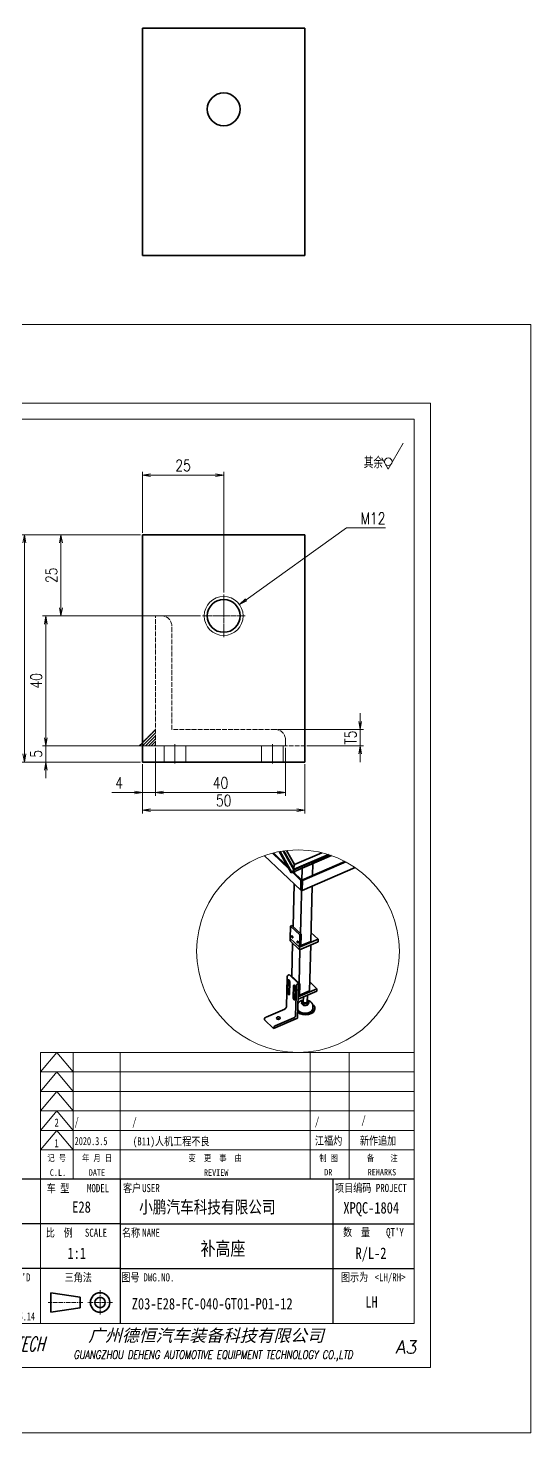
# Model space of a CAD drawing. Header units: millimetres. Extents: x 1333 to 106363, y -60675 to -5704.
# Drawn here: x 11567.3 to 11722, y -60521.2 to -60088.6 of the extents above; entities that cross this region are included whole.
import ezdxf
from ezdxf.enums import TextEntityAlignment as Align

# ---------------------------------------------------------------- set-up
doc = ezdxf.new("R2010")
doc.units = ezdxf.units.MM
doc.header["$LTSCALE"] = 0.5
for name, pattern in [('AM_ISO02W050x2', [3.75, 3, -0.75]), ('AM_ISO08W050x2', [9, 6, -0.75, 1.5, -0.75]), ('CENTER', [2, 1.25, -0.25, 0.25, -0.25]), ('DOT2', [0.125, 0, -0.125])]:
    doc.linetypes.add(name, pattern=pattern)
for name, color, linetype, lineweight in [('中心线', 2, 'AM_ISO08W050x2', 18), ('图框', 7, 'Continuous', 18), ('标注线', 3, 'Continuous', 18), ('粗实线', 7, 'Continuous', 35), ('虚线', 1, 'AM_ISO02W050x2', 18)]:
    doc.layers.add(name, color=color, linetype=linetype, lineweight=lineweight)
for name, color, linetype in [('图号', 7, 'Continuous'), ('图名', 7, 'Continuous'), ('图框文字', 7, 'Continuous'), ('数量', 7, 'Continuous'), ('车型', 7, 'Continuous')]:
    doc.layers.add(name, color=color, linetype=linetype)
doc.layers.add('打印', color=7, linetype='Continuous', lineweight=15, plot=False)
doc.layers.add('打印-禁用', color=7, linetype='Continuous', lineweight=15, plot=False)
doc.styles.add('DIM', font='romans.shx', dxfattribs={"width": 0.8, "bigfont": 'bigfont.shx'})
doc.styles.add('STYLE1', font='')
doc.styles.add('国标', font='simfang.ttf', dxfattribs={"width": 0.8})
doc.styles.add('机械长仿宋', font='gbenor.shx', dxfattribs={"height": 1, "bigfont": 'gbcbig.shx'})
doc.styles.add('标题字', font='romand.shx', dxfattribs={"oblique": 10, "bigfont": 'bigfont.shx'})
doc.styles.get('STYLE1').set_extended_font_data('SimSun')
doc.dimstyles.new('DEH 1-1$0', dxfattribs={"dimtxt": 3.5, "dimasz": 2.5, "dimexe": 1, "dimexo": 0.625, "dimgap": 1.2, "dimtad": 1, "dimzin": 9, "dimdsep": 46, "dimtxsty": 'DIM', "dimblk": 'OPEN', "dimcen": 0, "dimclrd": 8, "dimclre": 8, "dimclrt": 2, "dimazin": 2, "dimtfac": 0.5, "dimtmove": 0, "dimatfit": 3, "dimldrblk": 'OPEN', "dimfxl": 1, "dimtolj": 2, "dimlwd": 18, "dimlwe": 18, "dimarcsym": 0})
doc.dimstyles.new('DEH 1-1$3', dxfattribs={"dimtxt": 3.5, "dimasz": 2.5, "dimexe": 1, "dimexo": 0.625, "dimgap": 1.2, "dimtad": 1, "dimtoh": 1, "dimdsep": 46, "dimtxsty": 'DIM', "dimblk": 'OPEN', "dimcen": 0, "dimclrd": 8, "dimclre": 8, "dimclrt": 2, "dimazin": 2, "dimtfac": 0.5, "dimtofl": 0, "dimtmove": 0, "dimatfit": 3, "dimldrblk": 'OPEN', "dimfxl": 1, "dimtolj": 2, "dimlwd": 18, "dimlwe": 18, "dimarcsym": 0})

# ---------------------------------------------------------------- blocks, each defined once
blk = doc.blocks.new('GZDEH零件A3图框V01版')
at = {"layer": '中心线', "color": 1, "linetype": 'CENTER', "lineweight": 5, "ltscale": 2}
for p, q in [((3175.82, -1822.66), (3175.82, -1830.26)), ((3170.49, -1826.46), (3159.89, -1826.46)), ((3179.62, -1826.46), (3172.02, -1826.46))]:
    blk.add_line(p, q, dxfattribs=at)
at = {"layer": '图框', "linetype": 'Continuous'}
for p, q in [((3272.49, -1554.46), (2882.49, -1554.46)), ((3272.49, -1832.96), (3272.49, -1554.46)), ((3157.49, -1749.46), (3272.49, -1749.46)), ((3157.49, -1832.96), (3157.49, -1749.46)), ((2882.49, -1832.96), (3272.49, -1832.96))]:
    blk.add_line(p, q, dxfattribs=at)
at = {"layer": '图框', "color": 9}
for p, q in [((3157.49, -1755.46), (3162.49, -1749.46)), ((3162.49, -1749.46), (3167.49, -1755.46)), ((3167.49, -1788.46), (3167.49, -1749.46)), ((3240.49, -1788.46), (3240.49, -1749.46)), ((3252.49, -1749.46), (3252.49, -1788.46)), ((3157.49, -1755.46), (3272.49, -1755.46)), ((3157.49, -1761.46), (3162.49, -1755.46)), ((3162.49, -1755.46), (3167.49, -1761.46)), ((3157.49, -1761.46), (3272.49, -1761.46)), ((3157.49, -1767.46), (3162.49, -1761.46)), ((3162.49, -1761.46), (3167.49, -1767.46)), ((3157.49, -1767.46), (3272.49, -1767.46)), ((3157.49, -1773.46), (3162.49, -1767.46)), ((3162.49, -1767.46), (3167.49, -1773.46)), ((3157.49, -1773.46), (3272.49, -1773.46)), ((3157.49, -1779.46), (3162.49, -1773.46)), ((3162.49, -1773.46), (3167.49, -1779.46)), ((3157.49, -1779.46), (3272.49, -1779.46))]:
    blk.add_line(p, q, dxfattribs=at)
at = {"layer": '图框', "color": 9, "linetype": 'Continuous'}
blk.add_line((3181.99, -1749.46), (3181.99, -1832.96), dxfattribs=at)
at = {"layer": '图框', "color": 2, "linetype": 'ByBlock', "lineweight": 35}
for p, q in [((3169.69, -1824.86), (3160.69, -1823.46)), ((3160.69, -1829.46), (3160.69, -1823.46)), ((3169.69, -1824.86), (3169.69, -1828.06)), ((3169.69, -1828.06), (3160.69, -1829.46))]:
    blk.add_line(p, q, dxfattribs=at)
for radius in [3, 1.6]:
    blk.add_circle((3175.82, -1826.46), radius, dxfattribs=at)
at = {"layer": '图框文字', "color": 7}
blk.add_line((3272.49, -1788.46), (3092.49, -1788.46), dxfattribs=at)
at = {"layer": '图框文字', "color": 9}
for p, q in [((3272.49, -1788.46), (3092.49, -1788.46)), ((3181.99, -1788.46), (3181.99, -1832.96)), ((3247.49, -1788.46), (3247.49, -1832.96)), ((3181.99, -1802.21), (3092.49, -1802.21)), ((3181.99, -1802.21), (3272.49, -1802.21)), ((3181.99, -1815.96), (3092.49, -1815.96)), ((3181.99, -1815.96), (3272.49, -1815.96))]:
    blk.add_line(p, q, dxfattribs=at)
at = {"layer": '打印-禁用', "linetype": 'Continuous'}
for p, q in [((3277.49, -1549.46), (2857.49, -1549.46)), ((3277.49, -1846.46), (3277.49, -1549.46)), ((2857.49, -1846.46), (3277.49, -1846.46))]:
    blk.add_line(p, q, dxfattribs=at)
at = {"layer": '图框', "color": 9, "style": '国标', "width": 0.8}
for s, p in [('记 号', (3162.47, -1782.94)), ('年 月 日', (3174.9, -1782.98)), ('变  更  事  由', (3211.24, -1782.93)), ('C.L.', (3162.86, -1787.45)), ('DATE', (3174.85, -1787.42)), ('REVIEW', (3211.55, -1787.45))]:
    blk.add_text(s, height=2, dxfattribs=at).set_placement(p, align=Align.CENTER)
for s, p in [('制 图', (3246.15, -1781.95)), ('备    注', (3262.68, -1781.92)), ('DR', (3246.06, -1786.34)), ('REMARKS', (3262.57, -1786.32))]:
    blk.add_text(s, height=2, dxfattribs=at).set_placement(p, align=Align.MIDDLE)
at = {"layer": '图框文字', "color": 9, "style": '国标', "width": 0.8}
for s, p in [('车 型', (3162.87, -1791.2)), ('MODEL', (3175.2, -1791.24))]:
    blk.add_text(s, height=2.5, dxfattribs=at).set_placement(p, align=Align.MIDDLE)
for s, p in [('客户', (3185.68, -1792.46)), ('USER', (3191.46, -1792.46))]:
    blk.add_text(s, height=2.5, dxfattribs=at).set_placement(p, align=Align.CENTER)
for s, p in [('项目编码 PROJECT', (3248.13, -1792.43)), ('比  例\u3000', (3159.1, -1806.21)), ('SCALE', (3171.15, -1806.21)), ('名称\u3000', (3182.54, -1806.21)), ('NAME', (3188.8, -1806.21)), ('数  量', (3250.61, -1806.05)), ("QT'Y ", (3263.86, -1806.05)), ("CHK'D", (3147.58, -1819.96)), ('三角法', (3164.9, -1819.96)), ('图号', (3182.36, -1819.96)), ('DWG.NO.', (3189.16, -1819.96)), ('图示为', (3249.94, -1819.93)), ('<LH/RH>', (3260.31, -1819.93))]:
    blk.add_text(s, height=2.5, dxfattribs=at).set_placement(p)
at = {"layer": '图框文字', "color": 7, "lineweight": -3, "style": 'STYLE1', "oblique": 15}
blk.add_text('广州德恒汽车装备科技有限公司', height=3.8, dxfattribs=at).set_placement((3172.16, -1838.51))
at = {"layer": '图框文字', "color": 7, "style": '标题字'}
for s, height, oblique, width, p in [('DEH-TECH', 4.4, 15, 0.6, (3149.16, -1839.21)), ('GUANGZHOU DEHENG AUTOMOTIVE EQUIPMENT TECHNOLOGY CO.,LTD ', 2.5, 10, 0.75, (3211.26, -1842.9))]:
    blk.add_text(s, height=height, dxfattribs=dict(at, oblique=oblique, width=width)).set_placement(p, align=Align.MIDDLE)
at = {"layer": '图框文字', "color": 7, "style": '标题字', "oblique": 10}
blk.add_text('A3', height=4, dxfattribs=at).set_placement((3269.91, -1840.2), align=Align.MIDDLE)
blk = doc.blocks.new('DEH A3')
at = {"layer": '图框'}
blk.add_blockref('GZDEH零件A3图框V01版', (-2857.49, 1846.46), dxfattribs=at)
blk = doc.blocks.new('FINISHER_NON')
at = {"layer": '标注线'}
for p, q in [((0, 0), (4.62, 8)), ((-2.02, 3.5), (0, 0))]:
    blk.add_line(p, q, dxfattribs=at)
blk.add_circle((0, 2.33), 1.17, dxfattribs=at)
blk = doc.blocks.new('其余不去材料')
at = {"layer": '标注线'}
blk.add_blockref('FINISHER_NON', (0, 0), dxfattribs=at)
at = {"layer": '标注线', "color": 7, "linetype": 'DOT2', "style": '机械长仿宋'}
blk.add_text('其余', height=3.5, dxfattribs=at).set_placement((-7.56, 0.3))
blk = doc.blocks.new('_Open')
at = {"color": 0, "linetype": 'ByBlock', "lineweight": -2}
for p, q in [((-1, 0.17), (0, 0)), ((-1, -0.17), (0, 0)), ((0, 0), (-1, 0))]:
    blk.add_line(p, q, dxfattribs=at)
blk = doc.blocks.new('*D226')
at = {"layer": 'Defpoints', "color": 0, "transparency": 16777216}
for p in [(11602.49, -60244.58), (11566.13, -60314.58), (11602.49, -60314.58)]:
    blk.add_point(p, dxfattribs=at)
at = {"layer": '标注线', "color": 8, "lineweight": 18, "transparency": 16777216}
for p, q in [((11601.86, -60244.58), (11565.13, -60244.58)), ((11566.13, -60247.08), (11566.13, -60312.08)), ((11601.86, -60314.58), (11565.13, -60314.58))]:
    blk.add_line(p, q, dxfattribs=at)
at = {"layer": '标注线', "color": 8, "lineweight": 18, "transparency": 16777216, "xscale": 2.5, "yscale": 2.5, "zscale": 2.5}
for p, rotation in [((11566.13, -60244.58), 90), ((11566.13, -60314.58), 270)]:
    blk.add_blockref('_Open', p, dxfattribs=dict(at, rotation=rotation))
at = {"layer": '标注线', "color": 2, "transparency": 16777216, "insert": (11563.18, -60279.58), "char_height": 3.5, "attachment_point": 5, "rotation": 90, "style": 'DIM'}
blk.add_mtext('\\A2;70', dxfattribs=at)
blk = doc.blocks.new('*D227')
at = {"layer": 'Defpoints', "color": 0, "transparency": 16777216}
for p in [(11602.49, -60314.58), (11652.49, -60314.58), (11602.49, -60329.39)]:
    blk.add_point(p, dxfattribs=at)
at = {"layer": '标注线', "color": 8, "lineweight": 18, "transparency": 16777216}
for p, q in [((11602.49, -60315.21), (11602.49, -60330.39)), ((11652.49, -60315.21), (11652.49, -60330.39)), ((11649.99, -60329.39), (11604.99, -60329.39))]:
    blk.add_line(p, q, dxfattribs=at)
at = {"layer": '标注线', "color": 8, "lineweight": 18, "transparency": 16777216, "xscale": 2.5, "yscale": 2.5, "zscale": 2.5, "rotation": 180}
blk.add_blockref('_Open', (11602.49, -60329.39), dxfattribs=at)
at = {"layer": '标注线', "color": 8, "lineweight": 18, "transparency": 16777216, "xscale": 2.5, "yscale": 2.5, "zscale": 2.5}
blk.add_blockref('_Open', (11652.49, -60329.39), dxfattribs=at)
at = {"layer": '标注线', "color": 2, "transparency": 16777216, "insert": (11627.49, -60326.44), "char_height": 3.5, "attachment_point": 5, "style": 'DIM'}
blk.add_mtext('\\A2;50', dxfattribs=at)
blk = doc.blocks.new('*D230')
at = {"layer": 'Defpoints', "color": 0, "transparency": 16777216}
for p in [(11606.49, -60269.58), (11572.75, -60309.58), (11602.49, -60309.58)]:
    blk.add_point(p, dxfattribs=at)
at = {"layer": '标注线', "color": 8, "lineweight": 18, "transparency": 16777216}
for p, q in [((11605.86, -60269.58), (11571.75, -60269.58)), ((11572.75, -60272.08), (11572.75, -60307.08)), ((11601.86, -60309.58), (11571.75, -60309.58))]:
    blk.add_line(p, q, dxfattribs=at)
at = {"layer": '标注线', "color": 8, "lineweight": 18, "transparency": 16777216, "xscale": 2.5, "yscale": 2.5, "zscale": 2.5}
for p, rotation in [((11572.75, -60269.58), 90), ((11572.75, -60309.58), 270)]:
    blk.add_blockref('_Open', p, dxfattribs=dict(at, rotation=rotation))
at = {"layer": '标注线', "color": 2, "transparency": 16777216, "insert": (11569.8, -60289.58), "char_height": 3.5, "attachment_point": 5, "rotation": 90, "style": 'DIM'}
blk.add_mtext('\\A2;40', dxfattribs=at)
blk = doc.blocks.new('*D231')
at = {"layer": 'Defpoints', "color": 0, "transparency": 16777216}
for p in [(11606.49, -60309.58), (11646.49, -60309.58), (11606.49, -60323.97)]:
    blk.add_point(p, dxfattribs=at)
at = {"layer": '标注线', "color": 8, "lineweight": 18, "transparency": 16777216}
for p, q in [((11606.49, -60310.21), (11606.49, -60324.97)), ((11646.49, -60310.21), (11646.49, -60324.97)), ((11643.99, -60323.97), (11608.99, -60323.97))]:
    blk.add_line(p, q, dxfattribs=at)
at = {"layer": '标注线', "color": 8, "lineweight": 18, "transparency": 16777216, "xscale": 2.5, "yscale": 2.5, "zscale": 2.5, "rotation": 180}
blk.add_blockref('_Open', (11606.49, -60323.97), dxfattribs=at)
at = {"layer": '标注线', "color": 8, "lineweight": 18, "transparency": 16777216, "xscale": 2.5, "yscale": 2.5, "zscale": 2.5}
blk.add_blockref('_Open', (11646.49, -60323.97), dxfattribs=at)
at = {"layer": '标注线', "color": 2, "transparency": 16777216, "insert": (11626.49, -60321.02), "char_height": 3.5, "attachment_point": 5, "style": 'DIM'}
blk.add_mtext('\\A2;40', dxfattribs=at)
blk = doc.blocks.new('*D232')
at = {"layer": 'Defpoints', "color": 0, "transparency": 16777216}
for p in [(11606.49, -60309.58), (11602.49, -60314.58), (11602.49, -60323.98)]:
    blk.add_point(p, dxfattribs=at)
at = {"layer": '标注线', "color": 8, "lineweight": 18, "transparency": 16777216}
for p, q in [((11606.49, -60310.21), (11606.49, -60324.98)), ((11602.49, -60315.21), (11602.49, -60324.98)), ((11599.99, -60323.98), (11593.09, -60323.98)), ((11606.49, -60323.98), (11602.49, -60323.98)), ((11608.99, -60323.98), (11611.49, -60323.98))]:
    blk.add_line(p, q, dxfattribs=at)
at = {"layer": '标注线', "color": 8, "lineweight": 18, "transparency": 16777216, "xscale": 2.5, "yscale": 2.5, "zscale": 2.5}
blk.add_blockref('_Open', (11602.49, -60323.98), dxfattribs=at)
at = {"layer": '标注线', "color": 8, "lineweight": 18, "transparency": 16777216, "xscale": 2.5, "yscale": 2.5, "zscale": 2.5, "rotation": 180}
blk.add_blockref('_Open', (11606.49, -60323.98), dxfattribs=at)
at = {"layer": '标注线', "color": 2, "transparency": 16777216, "insert": (11595.29, -60321.03), "char_height": 3.5, "attachment_point": 5, "style": 'DIM'}
blk.add_mtext('\\A2;4', dxfattribs=at)
blk = doc.blocks.new('*D233')
at = {"layer": 'Defpoints', "color": 0, "transparency": 16777216}
for p in [(11572.75, -60309.58), (11602.49, -60309.58), (11602.49, -60314.58)]:
    blk.add_point(p, dxfattribs=at)
at = {"layer": '标注线', "color": 8, "lineweight": 18, "transparency": 16777216}
for p, q in [((11572.75, -60307.08), (11572.75, -60304.58)), ((11601.86, -60309.58), (11571.75, -60309.58)), ((11572.75, -60314.58), (11572.75, -60309.58)), ((11601.86, -60314.58), (11571.75, -60314.58)), ((11572.75, -60317.08), (11572.75, -60319.58))]:
    blk.add_line(p, q, dxfattribs=at)
at = {"layer": '标注线', "color": 8, "lineweight": 18, "transparency": 16777216, "xscale": 2.5, "yscale": 2.5, "zscale": 2.5}
for p, rotation in [((11572.75, -60309.58), 270), ((11572.75, -60314.58), 90)]:
    blk.add_blockref('_Open', p, dxfattribs=dict(at, rotation=rotation))
at = {"layer": '标注线', "color": 2, "transparency": 16777216, "insert": (11569.8, -60312.08), "char_height": 3.5, "attachment_point": 5, "rotation": 90, "style": 'DIM'}
blk.add_mtext('\\A2;5', dxfattribs=at)
blk = doc.blocks.new('*D234')
at = {"layer": 'Defpoints', "color": 0, "transparency": 16777216}
for p in [(11643.49, -60304.58), (11652.49, -60309.58), (11669.52, -60309.58)]:
    blk.add_point(p, dxfattribs=at)
at = {"layer": '标注线', "color": 8, "lineweight": 18, "transparency": 16777216}
for p, q in [((11669.52, -60302.08), (11669.52, -60299.58)), ((11644.11, -60304.58), (11670.52, -60304.58)), ((11669.52, -60304.58), (11669.52, -60309.58)), ((11653.11, -60309.58), (11670.52, -60309.58)), ((11669.52, -60312.08), (11669.52, -60314.58))]:
    blk.add_line(p, q, dxfattribs=at)
at = {"layer": '标注线', "color": 8, "lineweight": 18, "transparency": 16777216, "xscale": 2.5, "yscale": 2.5, "zscale": 2.5}
for p, rotation in [((11669.52, -60304.58), 270), ((11669.52, -60309.58), 90)]:
    blk.add_blockref('_Open', p, dxfattribs=dict(at, rotation=rotation))
at = {"layer": '标注线', "color": 2, "transparency": 16777216, "insert": (11666.57, -60307.08), "char_height": 3.5, "attachment_point": 5, "rotation": 90, "style": 'DIM'}
blk.add_mtext('\\A2;{\\Fromans,bigfont|c134;T}5', dxfattribs=at)
blk = doc.blocks.new('*D235')
at = {"layer": 'Defpoints', "color": 0, "transparency": 16777216}
for p in [(11602.49, -60226.21), (11602.49, -60244.58), (11627.49, -60263.01)]:
    blk.add_point(p, dxfattribs=at)
at = {"layer": '标注线', "color": 8, "lineweight": 18, "transparency": 16777216}
for p, q in [((11602.49, -60243.96), (11602.49, -60225.21)), ((11624.99, -60226.21), (11604.99, -60226.21)), ((11627.49, -60262.39), (11627.49, -60225.21))]:
    blk.add_line(p, q, dxfattribs=at)
at = {"layer": '标注线', "color": 8, "lineweight": 18, "transparency": 16777216, "xscale": 2.5, "yscale": 2.5, "zscale": 2.5, "rotation": 180}
blk.add_blockref('_Open', (11602.49, -60226.21), dxfattribs=at)
at = {"layer": '标注线', "color": 8, "lineweight": 18, "transparency": 16777216, "xscale": 2.5, "yscale": 2.5, "zscale": 2.5}
blk.add_blockref('_Open', (11627.49, -60226.21), dxfattribs=at)
at = {"layer": '标注线', "color": 2, "transparency": 16777216, "insert": (11614.99, -60223.26), "char_height": 3.5, "attachment_point": 5, "style": 'DIM'}
blk.add_mtext('\\A2;25', dxfattribs=at)
blk = doc.blocks.new('*D236')
at = {"layer": 'Defpoints', "color": 0, "transparency": 16777216}
for p in [(11577.41, -60244.58), (11602.49, -60244.58), (11620.92, -60269.58)]:
    blk.add_point(p, dxfattribs=at)
at = {"layer": '标注线', "color": 8, "lineweight": 18, "transparency": 16777216}
for p, q in [((11601.86, -60244.58), (11576.41, -60244.58)), ((11577.41, -60267.08), (11577.41, -60247.08)), ((11620.3, -60269.58), (11576.41, -60269.58))]:
    blk.add_line(p, q, dxfattribs=at)
at = {"layer": '标注线', "color": 8, "lineweight": 18, "transparency": 16777216, "xscale": 2.5, "yscale": 2.5, "zscale": 2.5}
for p, rotation in [((11577.41, -60244.58), 90), ((11577.41, -60269.58), 270)]:
    blk.add_blockref('_Open', p, dxfattribs=dict(at, rotation=rotation))
at = {"layer": '标注线', "color": 2, "transparency": 16777216, "insert": (11574.46, -60257.08), "char_height": 3.5, "attachment_point": 5, "rotation": 90, "style": 'DIM'}
blk.add_mtext('\\A2;25', dxfattribs=at)
blk = doc.blocks.new('*D237')
at = {"layer": 'Defpoints', "color": 0, "transparency": 16777216}
for p in [(11632.37, -60266.09), (11622.61, -60273.08)]:
    blk.add_point(p, dxfattribs=at)
at = {"layer": '标注线', "color": 8, "lineweight": 18, "transparency": 16777216}
for p, q in [((11665.32, -60242.48), (11634.4, -60264.63)), ((11677.26, -60242.48), (11665.32, -60242.48))]:
    blk.add_line(p, q, dxfattribs=at)
at = {"layer": '标注线', "color": 8, "lineweight": 18, "transparency": 16777216, "xscale": 2.5, "yscale": 2.5, "zscale": 2.5, "rotation": 215.616572583842}
blk.add_blockref('_Open', (11632.37, -60266.09), dxfattribs=at)
at = {"layer": '标注线', "color": 2, "transparency": 16777216, "insert": (11673.46, -60239.53), "char_height": 3.5, "attachment_point": 5, "style": 'DIM'}
blk.add_mtext('\\A2;M12', dxfattribs=at)
blk = doc.blocks.new('WELDING_5_H')
at = {"layer": '虚线'}
h = blk.add_hatch(dxfattribs=at)
h.set_pattern_fill('ANSI31', color=256, scale=0.2, angle=90, style=0)
h.paths.add_polyline_path([(0, 5), (0, 0), (5, 0)])
for q in [(0, 5), (5, 0)]:
    blk.add_line((0, 0), q, dxfattribs=at)
blk.add_lwpolyline([(0, 5), (5, 0)], dxfattribs=at)
blk = doc.blocks.new('A$C756E5091')
at = {"layer": '标注线'}
blk.add_circle((0, 38.99), 38.99, dxfattribs=at)
at = {"layer": '粗实线', "color": 7, "lineweight": 35}
for p, q in [((1.04, 62.45), (-12.96, 75.77)), ((-9.85, 76.72), (-3.47, 70.65)), ((-9.49, 76.81), (-4, 71.58)), ((-2.62, 69.16), (-7.24, 77.31)), ((-2.31, 69.31), (-6.88, 77.37)), ((-1.55, 70.27), (-5.69, 77.57)), ((-1.49, 70.53), (-5.49, 77.6)), ((-1.4, 72.36), (-4.44, 77.73)), ((-2.3, 69.3), (12.84, 75.81)), ((-1.56, 70.27), (11.99, 76.1)), ((-1.49, 70.53), (11.68, 76.2)), ((-1.4, 72.36), (9.15, 76.9)), ((0.92, 45.78), (1.57, 70.96)), ((18.08, 73.54), (1.46, 66.39)), ((1.57, 62.37), (22.02, 71.17)), ((18.38, 73.38), (1.67, 66.19)), ((5.57, 68.16), (5.69, 72.73)), ((-2.12, 69.37), (1.14, 66.26)), ((-1.81, 69.5), (1.45, 66.4)), ((1.04, 62.45), (1.14, 66.26)), ((1.35, 62.58), (1.45, 66.4)), ((1.36, 62.57), (1.46, 66.39)), ((1.57, 62.37), (1.67, 66.19)), ((-1.92, 48.48), (-1.49, 64.86)), ((4.91, 42.78), (5.46, 64.05)), ((-2.34, 48.89), (1.2, 45.51)), ((-2.86, 48.66), (-2.98, 43.89)), ((0.57, 40.52), (-2.98, 43.89)), ((0.57, 40.52), (-2.98, 43.89)), ((-2.86, 48.66), (0.69, 45.29)), ((0.57, 40.52), (0.69, 45.29)), ((0.57, 40.52), (7.77, 43.62)), ((1.08, 40.74), (1.2, 45.51)), ((5, 46.25), (7.77, 43.62)), ((0.54, 39.56), (-3.01, 42.94)), ((-2.41, 29.39), (-2.08, 42.06)), ((0.43, 26.69), (0.76, 39.66)), ((0.54, 39.56), (7.74, 42.66)), ((1.09, 41.13), (4.91, 42.78)), ((4.42, 23.69), (4.88, 41.43)), ((-4.18, 29.03), (-4.48, 17.58)), ((-3.94, 23.03), (-3.81, 27.8)), ((-3.34, 29.96), (0.21, 26.58)), ((-3.17, 27.2), (-3.3, 22.42)), ((-2.84, 29.8), (0.71, 26.42)), ((4.51, 27.16), (7.27, 24.53)), ((-1.81, 21.01), (-1.68, 25.78)), ((-1.04, 25.17), (-1.17, 20.4)), ((-0.63, 25.66), (-0.93, 14.21)), ((-0.14, 13.22), (0.21, 26.58)), ((0.05, 20.48), (7.25, 23.58)), ((0.07, 21.43), (0.2, 26.2)), ((0.07, 21.43), (7.27, 24.53)), ((0.59, 21.65), (0.71, 26.42)), ((0.6, 22.05), (4.42, 23.69)), ((-12.31, 13.65), (-5.11, 16.74)), ((-12.95, 12.62), (-9.4, 9.24)), ((-0.14, 13.22), (-9.4, 9.24)), ((-8.76, 10.27), (-1.56, 13.37))]:
    blk.add_line(p, q, dxfattribs=at)
at = {"layer": '粗实线', "color": 7, "lineweight": 35, "ltscale": 0.251391}
blk.add_line((-1.77, 71.04), (-1.43, 72.24), dxfattribs=at)
at = {"layer": '粗实线', "color": 7, "lineweight": 35, "ltscale": 0.256474}
blk.add_line((-1.41, 72.25), (-1.76, 71.02), dxfattribs=at)
at = {"layer": '粗实线', "color": 7, "lineweight": 35, "ltscale": 0.031278}
for p, q in [((-1.56, 70.27), (-1.52, 70.42)), ((-1.55, 70.27), (-1.5, 70.42))]:
    blk.add_line(p, q, dxfattribs=at)
at = {"layer": '粗实线', "color": 7, "lineweight": 35, "ltscale": 0.000525381}
for p, q in [((-1.5, 70.42), (-1.5, 70.42)), ((-1.41, 72.25), (-1.41, 72.25))]:
    blk.add_line(p, q, dxfattribs=at)
at = {"layer": '粗实线', "color": 7, "lineweight": 35, "ltscale": 0.075529}
blk.add_line((-2.62, 69.16), (-2.39, 69.46), dxfattribs=at)
at = {"layer": '粗实线', "color": 7, "lineweight": 35, "ltscale": 0.067029}
blk.add_line((-2.62, 69.16), (-2.32, 69.29), dxfattribs=at)
at = {"layer": '粗实线', "color": 7, "lineweight": 35, "ltscale": 0.246716}
for p, q in [((-1.56, 70.27), (-2.32, 69.29)), ((-2.3, 69.29), (-1.55, 70.27))]:
    blk.add_line(p, q, dxfattribs=at)
at = {"layer": '粗实线', "color": 7, "lineweight": 35, "ltscale": 0.005083}
blk.add_line((-2.32, 69.29), (-2.31, 69.31), dxfattribs=at)
at = {"layer": '粗实线', "color": 7, "lineweight": 35, "ltscale": 0.00364}
blk.add_line((-2.32, 69.29), (-2.3, 69.3), dxfattribs=at)
at = {"layer": '粗实线', "color": 7, "lineweight": 35, "ltscale": 0.000381535}
blk.add_line((-2.3, 69.29), (-2.3, 69.3), dxfattribs=at)
at = {"layer": '粗实线', "color": 7, "lineweight": 35, "ltscale": 0.12079}
blk.add_line((-1.38, 69.09), (-1.37, 69.7), dxfattribs=at)
at = {"layer": '粗实线', "color": 7, "lineweight": 35, "ltscale": 0.067203}
for p, q in [((1.45, 66.4), (1.14, 66.26)), ((1.35, 62.58), (1.04, 62.45))]:
    blk.add_line(p, q, dxfattribs=at)
at = {"layer": '粗实线', "color": 7, "lineweight": 35, "ltscale": 0.058764}
for p, q in [((1.67, 66.19), (1.46, 66.39)), ((1.57, 62.37), (1.36, 62.57))]:
    blk.add_line(p, q, dxfattribs=at)
at = {"layer": '粗实线', "color": 7, "lineweight": 35, "ltscale": 0.112005}
for p, q in [((-2.34, 48.89), (-2.86, 48.66)), ((1.2, 45.51), (0.69, 45.29)), ((1.08, 40.74), (0.57, 40.52)), ((0.59, 21.65), (0.07, 21.43)), ((0.71, 26.42), (0.2, 26.2))]:
    blk.add_line(p, q, dxfattribs=at)
at = {"layer": '粗实线', "color": 7, "lineweight": 35, "ltscale": 0.190919}
for p, q in [((-2.98, 43.89), (-3.01, 42.94)), ((7.77, 43.62), (7.74, 42.66)), ((0.57, 40.52), (0.54, 39.56)), ((7.27, 24.53), (7.25, 23.58)), ((0.07, 21.43), (0.05, 20.48))]:
    blk.add_line(p, q, dxfattribs=at)
at = {"layer": '粗实线', "color": 7, "lineweight": 35, "ltscale": 0.044802}
for p, q in [((-3.34, 29.96), (-3.55, 29.87)), ((0.21, 26.58), (0, 26.5))]:
    blk.add_line(p, q, dxfattribs=at)
at = {"layer": '粗实线', "color": 7, "lineweight": 35, "ltscale": 0.050385}
blk.add_line((-2.84, 29.8), (-3.07, 29.7), dxfattribs=at)
at = {"layer": '粗实线', "color": 7, "lineweight": 35, "ltscale": 0.489699}
blk.add_line((3.53, 19.56), (3.6, 22), dxfattribs=at)
at = {"layer": '粗实线', "color": 7, "lineweight": 35, "ltscale": 0.129132}
for p, q in [((1.4, 18.88), (1.42, 19.53)), ((2.18, 18.14), (2.2, 18.79)), ((3.55, 18.19), (3.56, 18.84)), ((4.13, 18.98), (4.15, 19.63))]:
    blk.add_line(p, q, dxfattribs=at)
at = {"layer": '粗实线', "color": 7, "lineweight": 35, "ltscale": 0.197136}
for p, q in [((2.01, 20.32), (1.42, 19.53)), ((3.56, 18.84), (4.15, 19.63))]:
    blk.add_line(p, q, dxfattribs=at)
at = {"layer": '粗实线', "color": 7, "lineweight": 35, "ltscale": 0.214875}
blk.add_line((1.42, 19.53), (2.2, 18.79), dxfattribs=at)
at = {"layer": '粗实线', "color": 7, "lineweight": 35, "ltscale": 0.009453}
blk.add_line((2.05, 20.32), (2.01, 20.32), dxfattribs=at)
at = {"layer": '粗实线', "color": 7, "lineweight": 35, "ltscale": 0.351288}
blk.add_line((2.04, 19.6), (2.08, 21.35), dxfattribs=at)
at = {"layer": '粗实线', "color": 7, "lineweight": 35, "ltscale": 0.273493}
blk.add_line((2.2, 18.79), (3.56, 18.84), dxfattribs=at)
at = {"layer": '粗实线', "color": 7, "lineweight": 35, "ltscale": 0.165714}
blk.add_line((4.15, 19.63), (3.55, 20.2), dxfattribs=at)
at = {"layer": '粗实线', "color": 7, "lineweight": 35, "ltscale": 0.152735}
blk.add_line((5.72, 17.02), (5.74, 17.78), dxfattribs=at)
at = {"layer": '粗实线', "color": 7, "lineweight": 35, "ltscale": 0.038184}
for p, q in [((6.46, 16.81), (6.47, 17)), ((-12.94, 12.81), (-12.95, 12.62)), ((-9.4, 9.43), (-9.4, 9.24))]:
    blk.add_line(p, q, dxfattribs=at)
at = {"layer": '粗实线', "color": 7, "lineweight": 35}
blk.add_arc((2.61, 16.78), 3.45, 102.0892, 113.1232, dxfattribs=at)
for centre, major_axis, ratio, start_param, end_param in [((-2.24, 44.55), (-0.164, 0.382), 0.443976, 6.283102, 9.424695), ((-2.24, 44.55), (-0.164, 0.382), 0.443976, 3.407862, 6.283102), ((-2.24, 44.55), (-0.164, 0.382), 0.443976, 3.141509, 3.407862), ((-0.11, 42.53), (-0.164, 0.382), 0.443976, 6.283102, 9.424695), ((-0.11, 42.53), (-0.164, 0.382), 0.443976, 3.407862, 6.283102), ((-0.11, 42.53), (-0.164, 0.382), 0.443976, 3.141509, 3.407862), ((-3.56, 29.3), (-0.517, -0.543), 0.62136, 4.109968, 5.680765), ((-3.49, 27.5), (-0.222, 0.517), 0.443976, 0.00009, 0.766269), ((-3.49, 27.5), (-0.222, 0.517), 0.443976, 3.907862, 6.283275), ((-3.62, 22.73), (-0.222, 0.517), 0.443976, 0.766269, 3.141682), ((-3.62, 22.73), (-0.222, 0.517), 0.443976, 3.141682, 3.907862), ((-1.36, 25.47), (-0.222, 0.517), 0.443976, 0.00009, 0.766269), ((-1.36, 25.47), (-0.222, 0.517), 0.443976, 3.907862, 6.283275), ((-0.01, 25.92), (-0.517, -0.543), 0.62136, 4.109968, 5.680765), ((-5.09, 17.32), (-0.517, -0.543), 0.62136, 0.968376, 2.539172), ((-1.49, 20.7), (-0.222, 0.517), 0.443976, 0.766269, 3.141682), ((-1.49, 20.7), (-0.222, 0.517), 0.443976, 3.141682, 3.907862), ((2.72, 16.9), (-3.75, 0.1), 0.645598, 0.743667, 3.14158), ((2.72, 17.1), (-3.75, 0.1), 0.645598, 0.743667, 3.14158), ((2.72, 17.1), (-3, 0.08), 0.645598, 0.402746, 3.14158), ((2.79, 19.58), (-0.75, 0.019), 0.645598, 6.28307, 8.474388), ((2.79, 19.58), (-0.75, 0.019), 0.645598, 2.191203, 3.141477), ((2.72, 17.1), (-3.75, 0.1), 0.645598, 3.14158, 3.86214), ((-12.33, 13.07), (-0.517, -0.543), 0.62136, 4.109968, 5.680765), ((-7.55, 13.24), (-0.75, 0.019), 0.645598, 3.14166, 6.283253), ((-7.55, 13.24), (-0.75, 0.019), 0.645598, 0.000068, 0.120406), ((-7.55, 13.24), (-0.75, 0.019), 0.645598, 0.120406, 3.14166), ((-7.57, 12.48), (0.75, -0.019), 0.645598, 0.908526, 2.233066), ((-1.55, 13.94), (-0.517, -0.543), 0.62136, 0.968376, 2.539172), ((-8.78, 9.7), (-0.517, -0.543), 0.62136, 4.109968, 5.680765)]:
    blk.add_ellipse(centre, major_axis=major_axis, ratio=ratio, start_param=start_param, end_param=end_param, dxfattribs=at)
for points, degree, knots in [([(1.25, 19.95), (1.24, 19.95), (1.22, 19.94), (1.18, 19.92), (1.14, 19.9), (1.1, 19.88), (1.06, 19.86), (1.03, 19.84), (0.99, 19.83), (0.96, 19.81), (0.93, 19.79), (0.9, 19.77), (0.86, 19.75), (0.82, 19.72), (0.78, 19.7), (0.75, 19.67), (0.71, 19.65), (0.67, 19.62), (0.64, 19.6), (0.61, 19.57), (0.58, 19.55), (0.56, 19.53), (0.53, 19.51), (0.5, 19.49), (0.48, 19.46), (0.45, 19.44), (0.42, 19.41), (0.39, 19.38), (0.36, 19.35), (0.33, 19.32), (0.3, 19.28), (0.26, 19.25), (0.23, 19.21), (0.2, 19.17), (0.17, 19.14), (0.15, 19.1), (0.12, 19.07), (0.1, 19.03), (0.08, 19), (0.05, 18.96), (0.03, 18.92), (0.01, 18.9), (0.01, 18.88)], 3, [0, 0, 0, 0, 0.333993, 0.667433, 1.000669, 1.333342, 1.665825, 1.997741, 2.329497, 2.658006, 2.82988, 3.194446, 3.555189, 3.915474, 4.2753, 4.634666, 4.993573, 5.352104, 5.707196, 5.98474, 6.261892, 6.538882, 6.815479, 7.091912, 7.367955, 7.64383, 7.91984, 8.293007, 8.661487, 9.045192, 9.427642, 9.809525, 10.190925, 10.571737, 10.952062, 11.332775, 11.69641, 11.872982, 12.261528, 12.636781, 13.011597, 13.385894, 13.385894, 13.385894, 13.385894]), ([(2.18, 18.14), (2.1, 18.2), (2.04, 18.25), (1.98, 18.31), (1.84, 18.42), (1.72, 18.54), (1.65, 18.61), (1.56, 18.71), (1.46, 18.82), (1.44, 18.84), (1.42, 18.86), (1.4, 18.88)], 5, [0, 0, 0, 0, 0, 0, 42.3145, 42.3145, 42.3145, 95.361705, 95.361705, 95.361705, 105.956469, 105.956469, 105.956469, 105.956469, 105.956469, 105.956469]), ([(2.18, 18.14), (2.3, 18.13), (2.42, 18.13), (2.53, 18.13), (2.77, 18.12), (3, 18.14), (3.12, 18.14), (3.27, 18.16), (3.43, 18.18), (3.47, 18.18), (3.51, 18.19), (3.55, 18.19)], 5, [0, 0, 0, 0, 0, 0, 6.786267, 6.786267, 6.786267, 13.318165, 13.318165, 13.318165, 15.548801, 15.548801, 15.548801, 15.548801, 15.548801, 15.548801]), ([(3.55, 18.19), (3.6, 18.25), (3.65, 18.31), (3.7, 18.37), (3.8, 18.49), (3.89, 18.62), (3.95, 18.7), (4.01, 18.8), (4.09, 18.92), (4.11, 18.94), (4.12, 18.96), (4.13, 18.98)], 5, [0, 0, 0, 0, 0, 0, 42.288617, 42.288617, 42.288617, 95.308573, 95.308573, 95.308573, 105.899326, 105.899326, 105.899326, 105.899326, 105.899326, 105.899326]), ([(3.62, 20.13), (3.64, 20.13), (3.66, 20.12), (3.7, 20.11), (3.75, 20.1), (3.79, 20.08), (3.83, 20.07), (3.87, 20.06), (3.92, 20.04), (3.96, 20.03), (4, 20.02), (4.04, 20), (4.08, 19.98), (4.12, 19.97), (4.16, 19.95), (4.2, 19.93), (4.24, 19.92), (4.28, 19.9), (4.32, 19.88), (4.37, 19.86), (4.41, 19.84), (4.45, 19.81), (4.49, 19.79), (4.53, 19.77), (4.56, 19.75), (4.6, 19.72), (4.64, 19.7), (4.68, 19.67), (4.72, 19.65), (4.75, 19.62), (4.79, 19.6), (4.82, 19.57), (4.86, 19.54), (4.89, 19.52), (4.92, 19.49), (4.95, 19.47), (4.98, 19.44), (5.01, 19.41), (5.04, 19.39), (5.07, 19.36), (5.09, 19.33), (5.12, 19.3), (5.16, 19.27), (5.19, 19.23), (5.22, 19.19), (5.25, 19.16), (5.28, 19.12), (5.31, 19.08), (5.34, 19.04), (5.37, 19), (5.4, 18.96), (5.42, 18.92), (5.45, 18.88), (5.47, 18.84), (5.49, 18.8), (5.51, 18.77), (5.53, 18.73), (5.55, 18.69), (5.57, 18.65), (5.58, 18.61), (5.6, 18.57), (5.61, 18.53), (5.63, 18.49), (5.64, 18.45), (5.65, 18.42), (5.66, 18.38), (5.68, 18.34), (5.69, 18.3), (5.69, 18.26), (5.7, 18.21), (5.71, 18.16), (5.72, 18.11), (5.73, 18.06), (5.73, 18.02), (5.74, 17.97), (5.74, 17.92), (5.74, 17.88), (5.74, 17.83), (5.74, 17.8), (5.74, 17.78)], 3, [0, 0, 0, 0, 0.301822, 0.663735, 1.016988, 1.370085, 1.722715, 2.075162, 2.427107, 2.778811, 3.130889, 3.486274, 3.840773, 4.194936, 4.548546, 4.901949, 5.25476, 5.60734, 5.963166, 6.331137, 6.696469, 7.061466, 7.425998, 7.79008, 8.153709, 8.517685, 8.876237, 9.231116, 9.585735, 9.939887, 10.293595, 10.646868, 10.999689, 11.357712, 11.68082, 11.991424, 12.301372, 12.611326, 12.920572, 13.229839, 13.538381, 13.846838, 14.271947, 14.692394, 15.076767, 15.460697, 15.843906, 16.226834, 16.608994, 16.990705, 17.371874, 17.805531, 18.164022, 18.508249, 18.851553, 19.194976, 19.537491, 19.880099, 20.221892, 20.564559, 20.8996, 21.234901, 21.564258, 21.893405, 22.221935, 22.550501, 22.878524, 23.206554, 23.534157, 23.861701, 24.354519, 24.733767, 25.110532, 25.486898, 25.863253, 26.239367, 26.615457, 26.99152, 27.36757, 27.36757, 27.36757, 27.36757])]:
    blk.add_open_spline(points, degree=degree, knots=knots, dxfattribs=at)

msp = doc.modelspace()

# ---------------------------------------------------------------- linework, layer by layer
at = {"layer": '中心线', "lineweight": 13, "ltscale": 0.328442}
for p, q in [((11627.49, -60263.013), (11627.49, -60276.151)), ((11634.058, -60269.582), (11620.921, -60269.582))]:
    msp.add_line(p, q, dxfattribs=at)
at = {"layer": '中心线', "lineweight": 13, "ltscale": 0.15}
for p, q in [((11612.49, -60315.082), (11612.49, -60309.082)), ((11642.49, -60315.082), (11642.49, -60309.082))]:
    msp.add_line(p, q, dxfattribs=at)
at = {"layer": '打印'}
msp.add_lwpolyline([(11271.112, -60204.03), (11691.112, -60204.03), (11691.112, -60501.03), (11271.112, -60501.03)], close=True, dxfattribs=at)
at = {"layer": '标注线'}
msp.add_lwpolyline([(11245.973, -60179.877), (11722.04, -60179.877), (11722.04, -60521.184), (11245.973, -60521.184)], close=True, dxfattribs=at)
msp.add_circle((11627.49, -60269.582), 6, dxfattribs=at)
at = {"layer": '粗实线', "color": 7, "lineweight": 35}
for p, q in [((11652.49, -60088.554), (11602.49, -60088.554)), ((11602.49, -60158.554), (11602.49, -60088.554)), ((11652.49, -60088.554), (11652.49, -60158.554)), ((11602.49, -60158.554), (11652.49, -60158.554)), ((11652.49, -60244.582), (11602.49, -60244.582)), ((11602.49, -60314.582), (11602.49, -60244.582)), ((11652.49, -60244.582), (11652.49, -60314.582)), ((11602.49, -60314.582), (11652.49, -60314.582))]:
    msp.add_line(p, q, dxfattribs=at)
at = {"layer": '粗实线', "color": 7, "lineweight": 35, "ltscale": 0.125}
msp.add_line((11602.49, -60309.582), (11602.49, -60314.582), dxfattribs=at)
at = {"layer": '粗实线', "color": 7, "lineweight": 35}
for centre in [(11627.49, -60113.554), (11627.49, -60269.582)]:
    msp.add_circle(centre, 5.053, dxfattribs=at)
at = {"layer": '虚线', "lineweight": 13}
for p, q in [((11606.49, -60309.582), (11606.49, -60269.582)), ((11611.49, -60304.582), (11611.49, -60272.582)), ((11643.49, -60304.582), (11611.49, -60304.582)), ((11602.49, -60309.582), (11652.49, -60309.582)), ((11646.49, -60309.582), (11606.49, -60309.582)), ((11602.49, -60314.582), (11652.49, -60314.582))]:
    msp.add_line(p, q, dxfattribs=at)
at = {"layer": '虚线', "lineweight": 13, "ltscale": 0.05}
for p, q in [((11606.49, -60269.582), (11608.49, -60269.582)), ((11646.49, -60307.582), (11646.49, -60309.582))]:
    msp.add_line(p, q, dxfattribs=at)
at = {"layer": '虚线', "lineweight": 13, "ltscale": 0.125}
for p, q in [((11609.166, -60314.582), (11609.166, -60309.582)), ((11615.813, -60314.582), (11615.813, -60309.582)), ((11639.166, -60314.582), (11639.166, -60309.582)), ((11645.813, -60314.582), (11645.813, -60309.582)), ((11652.49, -60309.582), (11652.49, -60314.582))]:
    msp.add_line(p, q, dxfattribs=at)
at = {"layer": '虚线', "lineweight": 13}
for centre in [(11608.49, -60272.582), (11643.49, -60307.582)]:
    msp.add_arc(centre, 3, 0, 90, dxfattribs=at)

# ---------------------------------------------------------------- block references
at = {"layer": '图框'}
msp.add_blockref('DEH A3', (11271.112, -60501.03), dxfattribs=at)
at = {"layer": '标注线'}
msp.add_blockref('其余不去材料', (11678.144, -60224.418), dxfattribs=at)
at = {"layer": '标注线', "rotation": 90}
msp.add_blockref('WELDING_5_H', (11606.49, -60309.582), dxfattribs=at)
at = {"layer": '标注线', "xscale": 0.8000000000029104, "yscale": 0.8000000000029104, "zscale": 0.8}
msp.add_blockref('A$C756E5091', (11650.359, -60404.03), dxfattribs=at)

# ---------------------------------------------------------------- texts
at = {"layer": '图号', "color": 3, "style": '国标', "width": 0.8}
msp.add_text('Z03-E28-FC-040-GT01-P01-12', height=3.5, dxfattribs=at).set_placement((11599.192, -60483.157))
at = {"layer": '图名', "color": 3, "style": '国标', "width": 0.8}
msp.add_text('补高座', height=4.2, dxfattribs=at).set_placement((11627.264, -60466.517), align=Align.CENTER)
at = {"layer": '图框文字', "color": 3, "style": '国标'}
for s, height, width, p in [('2', 2.5, 0.8, (11575.39, -60426.874)), ('/', 2.5, 0.705904, (11581.622, -60426.558)), ('/', 2.5, 0.8, (11599.357, -60426.558)), ('/', 2.5, 0.8, (11655.562, -60426.46)), ('/', 2.5, 0.8, (11669.857, -60426.089)), ('(B11)人机工程不良', 2.5, 0.8, (11599.529, -60432.643)), ('江福灼', 2.5, 0.8, (11655.562, -60432.46)), ('新作追加', 2.5, 0.8, (11669.394, -60432.449)), ('1', 2.5, 0.8, (11575.379, -60433.234)), ('2020.3.5', 2.5, 0.705904, (11581.622, -60432.558)), ('小鹏汽车科技有限公司', 3.85, 0.8, (11601.457, -60453.549)), ('XPQC-1804', 3.5, 0.8, (11664.329, -60453.62)), ('1:1', 3.5, 0.8, (11579.413, -60467.597)), ('2019.05.14', 2.5, 0.7, (11556.915, -60486.55))]:
    msp.add_text(s, height=height, dxfattribs=dict(at, width=width)).set_placement(p)
at = {"layer": '图框文字', "color": 3, "style": '国标', "width": 0.8}
msp.add_text('LH', height=3.5, dxfattribs=at).set_placement((11672.984, -60482.614), align=Align.CENTER)
at = {"layer": '数量', "color": 3, "style": '国标', "width": 0.8}
msp.add_text('R/L-2', height=3.5, dxfattribs=at).set_placement((11672.83, -60467.582), align=Align.CENTER)
at = {"layer": '车型', "color": 3, "style": '国标', "width": 0.8}
msp.add_text('E28', height=3.5, dxfattribs=at).set_placement((11583.742, -60453.368), align=Align.CENTER)

# ---------------------------------------------------------------- dimensions: what is measured, and where the dimension line sits
at = {"layer": '标注线'}
for base, p1, p2, picture, middle in [((11602.49, -60226.212), (11627.49, -60263.013), (11602.49, -60244.582), '*D235', (11614.99, -60223.262)), ((11602.49, -60323.975), (11606.49, -60309.582), (11602.49, -60314.582), '*D232', (11595.29, -60321.025)), ((11606.49, -60323.968), (11646.49, -60309.582), (11606.49, -60309.582), '*D231', (11626.49, -60321.018)), ((11602.49, -60329.39), (11652.49, -60314.582), (11602.49, -60314.582), '*D227', (11627.49, -60326.44))]:
    dim = msp.add_linear_dim(base=base, p1=p1, p2=p2, dimstyle='DEH 1-1$0', dxfattribs=at)
    dim.commit()
    dim.dimension.update_dxf_attribs({"geometry": picture, "text_midpoint": middle})
dim = msp.add_diameter_dim_2p(p1=(11622.612, -60273.076), p2=(11632.367, -60266.088), dimstyle='DEH 1-1$3', override={"dimpost": 'M<>'}, dxfattribs=at)
dim.commit()
dim.dimension.update_dxf_attribs({"geometry": '*D237', "text_midpoint": (11673.458, -60242.478), "dimtype": 163})
for base, p1, p2, picture, middle in [((11566.132, -60314.582), (11602.49, -60244.582), (11602.49, -60314.582), '*D226', (11563.182, -60279.582)), ((11577.413, -60244.582), (11620.921, -60269.582), (11602.49, -60244.582), '*D236', (11574.463, -60257.082)), ((11572.751, -60309.582), (11606.49, -60269.582), (11602.49, -60309.582), '*D230', (11569.801, -60289.582)), ((11572.751, -60309.582), (11602.49, -60314.582), (11602.49, -60309.582), '*D233', (11569.801, -60312.082))]:
    dim = msp.add_linear_dim(base=base, p1=p1, p2=p2, angle=90, dimstyle='DEH 1-1$0', dxfattribs=at)
    dim.commit()
    dim.dimension.update_dxf_attribs({"geometry": picture, "text_midpoint": middle})
dim = msp.add_linear_dim(base=(11669.516, -60309.582), p1=(11643.49, -60304.582), p2=(11652.49, -60309.582), angle=90, text='{\\Fromans,bigfont|c134;T}<>', dimstyle='DEH 1-1$0', dxfattribs=at)
dim.commit()
dim.dimension.update_dxf_attribs({"geometry": '*D234', "text_midpoint": (11669.516, -60307.082), "dimtype": 160})

doc.saveas('drawing.dxf')
